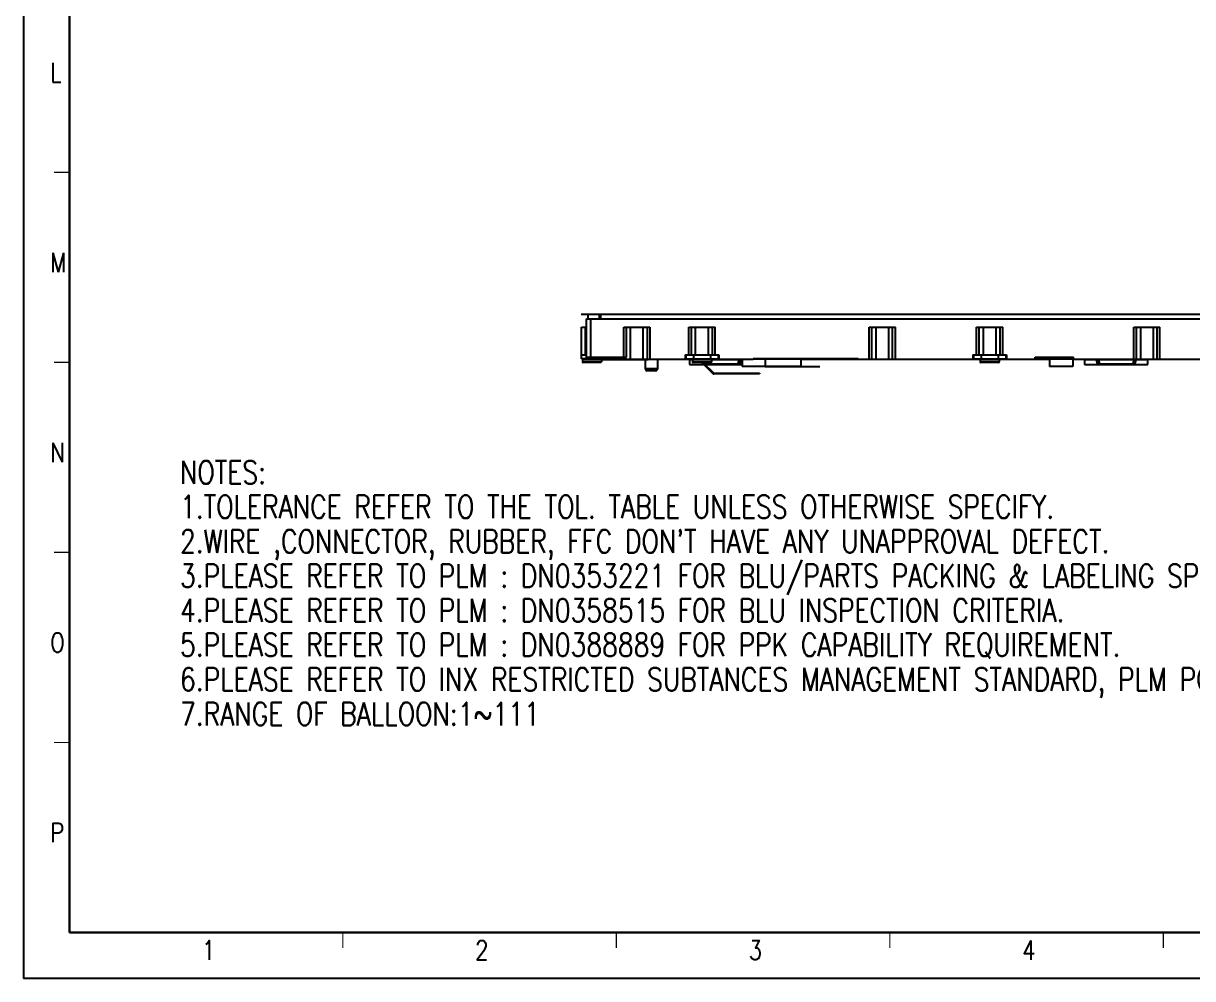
# Model space of a CAD drawing. Header units: millimetres. Extents: x 0 to 1189, y 0 to 841.
# Drawn here: x 12 to 316.9, y 12 to 261.1 of the extents above; entities that cross this region are included whole.
import ezdxf

# ---------------------------------------------------------------- set-up
doc = ezdxf.new("R2010")
doc.units = ezdxf.units.MM
doc.header["$LTSCALE"] = 65.395
doc.layers.get('0').update_dxf_attribs({"linetype": 'CONTINUOUS'})
doc.styles.get("Standard").update_dxf_attribs({"font": 'SIMPLEX.SHX', "width": 0.8})

msp = doc.modelspace()

# ---------------------------------------------------------------- linework, layer by layer
at = {"color": 7}
for p, q in [((12, 829), (12, 12)), ((158.841, 173.527), (158.841, 184.107)), ((158.841, 184.107), (519.041, 184.107)), ((159.141, 185.207), (159.141, 184.107)), ((162.141, 185.207), (159.141, 185.207)), ((159.841, 184.107), (159.841, 174.027)), ((162.141, 185.207), (162.141, 184.107)), ((162.441, 185.207), (162.441, 184.107)), ((515.441, 185.207), (162.441, 185.207)), ((157.541, 173.677), (157.541, 181.907)), ((157.541, 181.907), (158.841, 181.907)), ((158.549, 174.677), (158.549, 181.907)), ((168.527, 174.027), (168.527, 181.907)), ((168.527, 181.907), (175.356, 181.907)), ((169.234, 174.027), (169.234, 181.907)), ((170.241, 181.907), (170.241, 173.527)), ((173.641, 173.527), (173.641, 181.907)), ((174.649, 181.907), (174.649, 173.527)), ((175.356, 181.907), (175.356, 173.527)), ((185.527, 174.677), (185.527, 181.907)), ((185.527, 181.907), (192.356, 181.907)), ((186.234, 174.677), (186.234, 181.907)), ((187.241, 174.677), (187.241, 181.907)), ((190.641, 174.677), (190.641, 181.907)), ((191.649, 174.677), (191.649, 181.907)), ((192.356, 174.677), (192.356, 181.907)), ((232.527, 173.527), (232.527, 181.907)), ((232.527, 181.907), (239.356, 181.907)), ((233.234, 173.527), (233.234, 181.907)), ((234.241, 181.907), (234.241, 173.527)), ((237.641, 173.527), (237.641, 181.907)), ((238.649, 173.527), (238.649, 181.907)), ((239.356, 173.527), (239.356, 181.907)), ((260.527, 174.677), (260.527, 181.907)), ((260.527, 181.907), (267.356, 181.907)), ((261.234, 174.677), (261.234, 181.907)), ((262.241, 181.907), (262.241, 174.677)), ((265.641, 174.677), (265.641, 181.907)), ((266.649, 174.677), (266.649, 181.907)), ((267.356, 174.677), (267.356, 181.907)), ((301.527, 173.527), (301.527, 181.907)), ((301.527, 181.907), (308.356, 181.907)), ((302.234, 173.527), (302.234, 181.907)), ((303.241, 181.907), (303.241, 173.527)), ((306.641, 173.527), (306.641, 181.907)), ((307.649, 173.527), (307.649, 181.907)), ((308.356, 173.527), (308.356, 181.907)), ((158.841, 174.027), (169.234, 174.027)), ((160.841, 174.027), (160.841, 173.527)), ((161.041, 173.677), (161.041, 174.027)), ((162.041, 173.677), (162.041, 174.027)), ((167.641, 173.677), (167.641, 174.027)), ((168.641, 173.677), (168.641, 174.027)), ((168.941, 174.027), (168.941, 173.527)), ((184.541, 174.677), (184.541, 173.527)), ((184.541, 174.677), (184.881, 174.677)), ((184.741, 174.677), (184.741, 173.677)), ((186.741, 174.677), (186.741, 173.677)), ((191.141, 174.677), (191.141, 173.677)), ((193.002, 174.677), (193.341, 174.677)), ((193.141, 174.677), (193.141, 173.677)), ((193.341, 174.677), (193.341, 173.527)), ((259.541, 174.677), (259.541, 173.527)), ((259.541, 174.677), (259.881, 174.677)), ((259.741, 174.677), (259.741, 173.677)), ((261.741, 174.677), (261.741, 173.677)), ((266.141, 174.677), (266.141, 173.677)), ((268.002, 174.677), (268.341, 174.677)), ((268.141, 174.677), (268.141, 173.677)), ((268.341, 174.677), (268.341, 173.527)), ((275.791, 173.527), (275.791, 174.027)), ((275.791, 174.027), (285.791, 174.027)), ((285.791, 173.527), (285.791, 174.027)), ((158.776, 173.677), (157.541, 173.677)), ((157.741, 173.677), (157.741, 173.527)), ((157.741, 173.477), (157.741, 172.877)), ((162.741, 173.477), (157.741, 173.477)), ((162.741, 172.877), (157.741, 172.877)), ((157.748, 173.527), (157.742, 173.527)), ((162.541, 172.677), (157.941, 172.677)), ((158.841, 173.527), (160.841, 173.527)), ((160.841, 173.677), (168.941, 173.677)), ((162.926, 173.527), (162.698, 173.527)), ((162.715, 173.577), (168.841, 173.577)), ((162.741, 173.477), (162.741, 172.877)), ((162.941, 173.477), (162.941, 173.377)), ((174.941, 173.377), (162.941, 173.377)), ((163.7, 173.477), (163.7, 173.577)), ((191.441, 173.477), (163.7, 173.477)), ((168.7, 173.477), (168.7, 173.577)), ((168.841, 173.577), (168.841, 173.677)), ((168.941, 173.527), (184.541, 173.527)), ((174.141, 173.377), (174.141, 171.027)), ((177.341, 171.027), (174.141, 171.027)), ((174.941, 173.477), (174.941, 173.377)), ((177.341, 173.477), (177.341, 171.027)), ((184.541, 173.677), (193.341, 173.677)), ((185.691, 173.477), (185.691, 172.127)), ((185.691, 173.427), (186.441, 173.427)), ((185.691, 172.127), (189.467, 172.127)), ((186.441, 173.477), (186.441, 172.877)), ((191.441, 172.877), (186.441, 172.877)), ((191.241, 172.677), (186.641, 172.677)), ((188.907, 172.677), (188.995, 172.292)), ((188.917, 172.677), (191.854, 169.74)), ((189.245, 172.349), (188.995, 172.292)), ((189.214, 172.677), (189.219, 172.658)), ((189.507, 172.677), (189.58, 172.359)), ((189.58, 172.359), (189.58, 172.297)), ((189.58, 172.359), (198.303, 172.359)), ((189.75, 172.127), (199.441, 172.127)), ((191.435, 173.527), (202.241, 173.527)), ((191.441, 173.477), (191.441, 172.877)), ((191.441, 173.427), (199.441, 173.427)), ((198.549, 173.427), (198.303, 172.359)), ((198.303, 172.359), (198.303, 172.127)), ((198.841, 173.427), (198.595, 172.359)), ((198.887, 172.292), (198.595, 172.359)), ((198.887, 172.292), (199.149, 173.427)), ((199.441, 173.527), (199.441, 171.677)), ((214.701, 171.677), (199.441, 171.677)), ((202.241, 173.527), (202.241, 173.727)), ((202.241, 173.727), (229.641, 173.727)), ((202.241, 173.677), (229.641, 173.677)), ((202.441, 173.677), (202.441, 173.577)), ((229.441, 173.577), (202.441, 173.577)), ((205.441, 173.577), (205.441, 171.677)), ((214.701, 173.577), (214.701, 171.677)), ((214.701, 173.527), (261.441, 173.527)), ((229.441, 173.677), (229.441, 173.577)), ((229.641, 173.527), (229.641, 173.727)), ((259.541, 173.677), (268.341, 173.677)), ((261.441, 173.477), (261.441, 172.877)), ((266.441, 173.477), (261.441, 173.477)), ((266.441, 172.877), (261.441, 172.877)), ((266.241, 172.677), (261.641, 172.677)), ((266.441, 173.527), (279.591, 173.527)), ((266.441, 173.477), (266.441, 172.877)), ((275.791, 173.677), (285.791, 173.677)), ((279.591, 173.677), (279.591, 171.677)), ((285.591, 171.677), (279.591, 171.677)), ((285.591, 173.677), (285.591, 171.677)), ((285.591, 173.527), (334.641, 173.527)), ((288.691, 173.527), (288.691, 172.127)), ((288.691, 173.427), (305.191, 173.427)), ((288.691, 172.127), (305.191, 172.127)), ((291.734, 173.427), (291.995, 172.292)), ((292.288, 172.359), (291.995, 172.292)), ((292.041, 173.427), (292.288, 172.359)), ((292.334, 173.427), (292.58, 172.359)), ((292.58, 172.359), (292.58, 172.127)), ((292.58, 172.359), (301.303, 172.359)), ((301.549, 173.427), (301.303, 172.359)), ((301.303, 172.359), (301.303, 172.127)), ((301.841, 173.427), (301.595, 172.359)), ((301.887, 172.292), (301.595, 172.359)), ((301.887, 172.292), (302.149, 173.427)), ((305.191, 172.127), (305.191, 173.527)), ((176.841, 170.527), (174.641, 170.527)), ((191.854, 169.74), (191.995, 169.882)), ((191.995, 169.682), (191.995, 169.882)), ((203.912, 169.682), (191.995, 169.682)), ((200.612, 169.682), (200.612, 169.882)), ((200.812, 169.882), (200.812, 169.682)), ((201.012, 169.882), (201.012, 169.682)), ((201.762, 169.882), (201.762, 169.682)), ((201.962, 169.882), (201.962, 169.682)), ((202.162, 169.682), (202.162, 169.882)), ((203.712, 169.882), (203.712, 169.682)), ((203.912, 169.882), (203.912, 169.682)), ((1177, 12), (12, 12))]:
    msp.add_line(p, q, dxfattribs=at)
at = {"color": 4}
for p, q in [((515.441, 185.207), (157.441, 185.207)), ((205.441, 171.677), (219.701, 171.677))]:
    msp.add_line(p, q, dxfattribs=at)
at = {"color": 3}
for p, q in [((157.541, 174.677), (158.776, 174.677)), ((184.881, 174.677), (193.002, 174.677)), ((259.881, 174.677), (268.002, 174.677)), ((162.941, 173.577), (162.941, 173.477)), ((163.7, 173.477), (162.941, 173.477)), ((189.2, 172.677), (191.995, 169.882)), ((191.995, 169.882), (203.912, 169.882))]:
    msp.add_line(p, q, dxfattribs=at)
at = {"color": 7}
for points, const_width in [([(24, 24), (24, 817)], 0.6), ([(24, 222.28), (20, 222.28)], 0.3), ([(24, 172.72), (20, 172.72)], 0.3), ([(24, 123.16), (20, 123.16)], 0.3), ([(24, 73.6), (20, 73.6)], 0.3), ([(24, 24), (1165.05, 24)], 0.6), ([(95.31, 24), (95.31, 20)], 0.3), ([(166.62, 24), (166.62, 20)], 0.3), ([(237.93, 24), (237.93, 20)], 0.3), ([(309.24, 24), (309.24, 20)], 0.3)]:
    msp.add_lwpolyline(points, dxfattribs=dict(at, const_width=const_width))
for centre, radius, start, end in [((157.941, 173.477), 0.2, 90, 180), ((157.941, 172.877), 0.2, 180, 270), ((162.541, 173.477), 0.2, 0, 90), ((162.541, 172.877), 0.2, 270, 360), ((174.641, 171.027), 0.5, 180, 270), ((176.841, 171.027), 0.5, 270, 360), ((186.641, 173.477), 0.2, 90, 180), ((186.641, 172.877), 0.2, 180, 270), ((189.58, 172.427), 0.6, 192.99462, 210), ((189.297, 173.647), 1.318, 280.06178, 282.37742), ((191.241, 173.477), 0.2, 0, 90), ((191.241, 172.877), 0.2, 270, 360), ((198.303, 172.427), 0.3, 270, 347.00538), ((198.303, 172.427), 0.6, 330, 347.00538), ((261.641, 173.477), 0.2, 90, 180), ((261.641, 172.877), 0.2, 180, 270), ((266.241, 173.477), 0.2, 0, 90), ((266.241, 172.877), 0.2, 270, 360), ((292.58, 172.427), 0.6, 192.99462, 210), ((292.58, 172.427), 0.3, 192.99462, 270), ((301.303, 172.427), 0.3, 270, 347.00538), ((301.303, 172.427), 0.6, 330, 347.00538), ((191.995, 169.882), 0.2, 225, 270)]:
    msp.add_arc(centre, radius, start, end, dxfattribs=at)
for points, knots in [([(198.303, 172.359), (198.321, 172.355), (198.357, 172.348), (198.402, 172.341), (198.436, 172.337), (198.46, 172.335), (198.483, 172.334), (198.504, 172.334), (198.523, 172.334), (198.54, 172.335), (198.555, 172.337), (198.566, 172.34), (198.574, 172.342), (198.579, 172.344), (198.583, 172.346), (198.587, 172.348), (198.59, 172.351), (198.592, 172.354), (198.594, 172.356), (198.595, 172.358), (198.595, 172.359)], [0, 0, 0, 0, 0.1863557, 0.3646231, 0.448826, 0.5287888, 0.6038574, 0.6734362, 0.7370001, 0.7941105, 0.8444387, 0.8878048, 0.9068872, 0.9242704, 0.940018, 0.9542329, 0.967071, 0.978758, 0.9896032, 1, 1, 1, 1]), ([(292.288, 172.359), (292.288, 172.358), (292.289, 172.356), (292.29, 172.354), (292.293, 172.351), (292.296, 172.348), (292.3, 172.346), (292.304, 172.344), (292.309, 172.342), (292.316, 172.34), (292.328, 172.337), (292.343, 172.335), (292.36, 172.334), (292.379, 172.334), (292.4, 172.334), (292.423, 172.335), (292.447, 172.337), (292.481, 172.341), (292.526, 172.348), (292.562, 172.355), (292.58, 172.359)], [0, 0, 0, 0, 0.0103968, 0.021242, 0.032929, 0.0457671, 0.059982, 0.0757296, 0.0931128, 0.1121952, 0.1555613, 0.2058895, 0.2629999, 0.3265638, 0.3961426, 0.4712112, 0.551174, 0.6353769, 0.8136443, 1, 1, 1, 1]), ([(301.303, 172.359), (301.321, 172.355), (301.357, 172.348), (301.402, 172.341), (301.436, 172.337), (301.46, 172.335), (301.483, 172.334), (301.504, 172.334), (301.523, 172.334), (301.54, 172.335), (301.555, 172.337), (301.566, 172.34), (301.574, 172.342), (301.579, 172.344), (301.583, 172.346), (301.587, 172.348), (301.59, 172.351), (301.592, 172.354), (301.594, 172.356), (301.595, 172.358), (301.595, 172.359)], [0, 0, 0, 0, 0.1863557, 0.3646231, 0.448826, 0.5287888, 0.6038574, 0.6734362, 0.7370001, 0.7941105, 0.8444387, 0.8878048, 0.9068872, 0.9242704, 0.940018, 0.9542329, 0.967071, 0.978758, 0.9896032, 1, 1, 1, 1])]:
    msp.add_open_spline(points, degree=3, knots=knots, dxfattribs=at)

# ---------------------------------------------------------------- texts
at = {"color": 2, "width": 0.8}
for s, height, p in [('L', 5, (18.99, 245.81)), ('M', 5, (18.99, 196.25)), ('N', 5, (18.99, 146.69)), ('NOTES:', 6, (52.836, 141.053)), ('1.TOLERANCE REFER TO THE TOL. TABLE UNLESS OTHERWISE SPECIFY.', 6, (52.836, 132.053)), ("2.WIRE ,CONNECTOR, RUBBER, FFC DON'T HAVE ANY UNAPPROVAL DEFECT.", 6, (52.836, 123.053)), ('3.PLEASE REFER TO PLM : DN0353221 FOR BLU/PARTS PACKING & LABELING SPECIFICATION.', 6, (52.836, 114.053)), ('4.PLEASE REFER TO PLM : DN0358515 FOR BLU INSPECTION CRITERIA.', 6, (52.836, 105.053)), ('O', 5, (18.99, 97.13)), ('5.PLEASE REFER TO PLM : DN0388889 FOR PPK CAPABILITY REQUIREMENT.', 6, (52.836, 96.053)), ('6.PLEASE REFER TO INX RESTRICTED SUBTANCES MANAGEMENT STANDARD, PLM PORTAL: BC0023663.', 6, (52.836, 87.053)), ('7.RANGE OF BALLOON:1~111', 6, (52.836, 78.053)), ('P', 5, (18.99, 47.57)), ('1', 5, (58.524, 16.902)), ('2', 5, (129.834, 16.902)), ('3', 5, (201.144, 16.902)), ('4', 5, (272.454, 16.902))]:
    msp.add_text(s, height=height, dxfattribs=at).set_placement(p)

doc.saveas('drawing.dxf')
